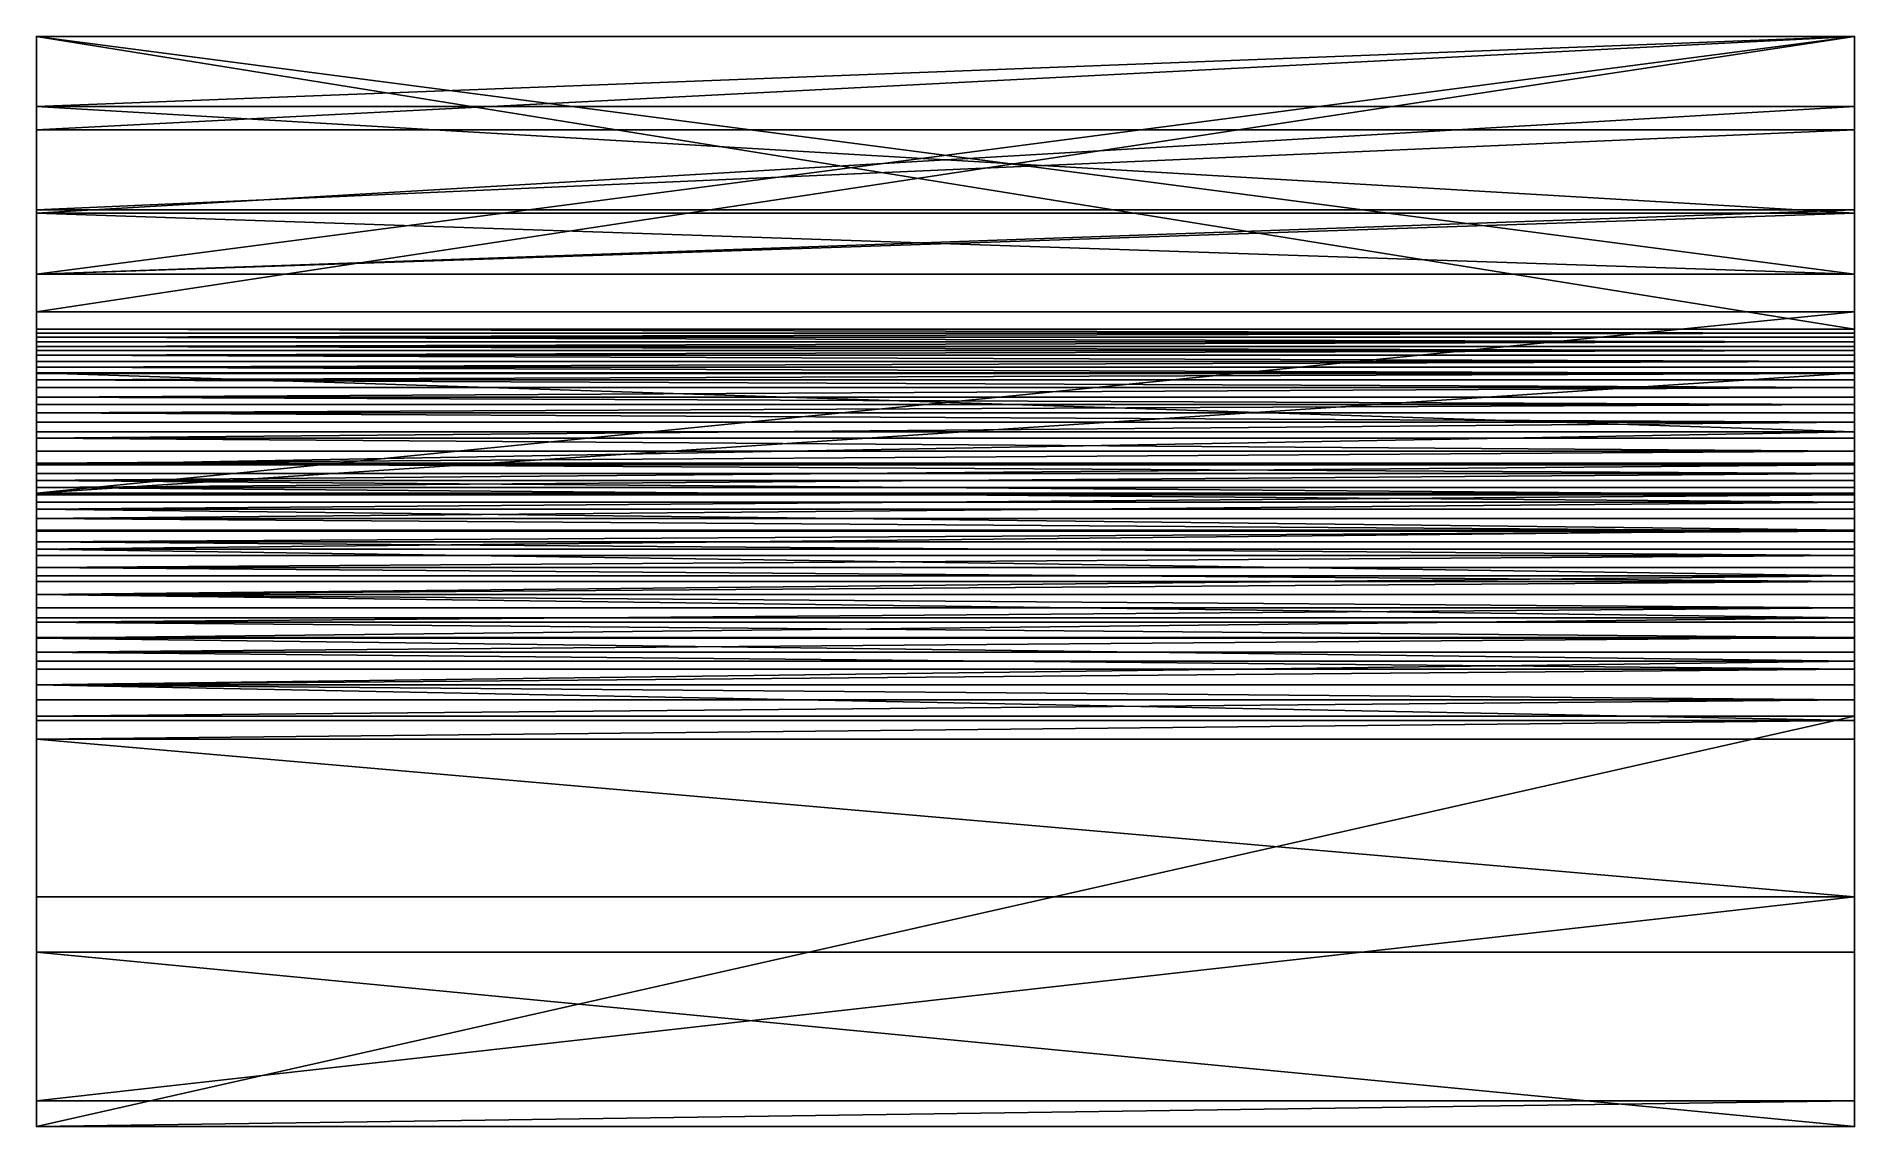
# Model space of a CAD drawing. Extents: x 0 to 50, y -0.7 to 29.3.
import ezdxf

# ---------------------------------------------------------------- set-up
doc = ezdxf.new("R2010")
doc.units = 0
doc.layers.add('ESTRUTURA', color=7, linetype='CONTINUOUS')

msp = doc.modelspace()

# ---------------------------------------------------------------- linework, layer by layer
at = {"layer": 'ESTRUTURA'}
for points in [[(50, 29.291, 11.173), (50, 21.715, 11.173), (0, 21.715, 11.173), (50, 29.291, 11.173)], [(50, 29.291, 11.173), (0, 21.715, 11.173), (0, 29.291, 11.173), (50, 29.291, 11.173)], [(50, 29.291, 11.173), (50, 29.291, 14.415), (0, 29.291, 14.415), (50, 29.291, 11.173)], [(50, 29.291, 11.173), (0, 29.291, 14.415), (0, 29.291, 11.173), (50, 29.291, 11.173)], [(0, 27.36, 14.415), (50, 27.36, 14.415), (50, 29.291, 14.415), (0, 27.36, 14.415)], [(0, 27.36, 14.415), (50, 29.291, 14.415), (0, 29.291, 14.415), (0, 27.36, 14.415)], [(0, 27.36, 17.972), (50, 27.36, 17.972), (50, 29.291, 17.972), (0, 27.36, 17.972)], [(0, 27.36, 17.972), (50, 29.291, 17.972), (0, 29.291, 17.972), (0, 27.36, 17.972)], [(0, 29.291, 17.972), (50, 29.291, 17.972), (50, 29.291, 21.076), (0, 29.291, 17.972)], [(0, 29.291, 17.972), (50, 29.291, 21.076), (0, 29.291, 21.076), (0, 29.291, 17.972)], [(0, 29.291, 21.076), (0, 22.745, 21.076), (50, 22.745, 21.076), (0, 29.291, 21.076)], [(0, 29.291, 21.076), (50, 22.745, 21.076), (50, 29.291, 21.076), (0, 29.291, 21.076)], [(0, 22.745, 27.692), (50, 22.745, 27.692), (50, 29.291, 27.692), (0, 22.745, 27.692)], [(0, 22.745, 27.692), (50, 29.291, 27.692), (0, 29.291, 27.692), (0, 22.745, 27.692)], [(0, 29.291, 27.692), (50, 29.291, 27.692), (50, 29.291, 31.113), (0, 29.291, 27.692)], [(0, 29.291, 27.692), (50, 29.291, 31.113), (0, 29.291, 31.113), (0, 29.291, 27.692)], [(0, 27.36, 31.113), (50, 27.36, 31.113), (50, 29.291, 31.113), (0, 27.36, 31.113)], [(0, 27.36, 31.113), (50, 29.291, 31.113), (0, 29.291, 31.113), (0, 27.36, 31.113)], [(0, 27.36, 34.622), (50, 27.36, 34.622), (50, 29.291, 34.622), (0, 27.36, 34.622)], [(0, 27.36, 34.622), (50, 29.291, 34.622), (0, 29.291, 34.622), (0, 27.36, 34.622)], [(0, 29.291, 34.622), (50, 29.291, 34.622), (50, 29.291, 37.555), (0, 29.291, 34.622)], [(0, 29.291, 34.622), (50, 29.291, 37.555), (0, 29.291, 37.555), (0, 29.291, 34.622)], [(0, 29.291, 37.555), (0, 22.745, 37.555), (50, 22.745, 37.555), (0, 29.291, 37.555)], [(0, 29.291, 37.555), (50, 22.745, 37.555), (50, 29.291, 37.555), (0, 29.291, 37.555)], [(0, 26.722, 43.347), (50, 26.722, 43.347), (50, 29.291, 43.347), (0, 26.722, 43.347)], [(0, 26.722, 43.347), (50, 29.291, 43.347), (0, 29.291, 43.347), (0, 26.722, 43.347)], [(0, 29.291, 43.347), (50, 29.291, 43.347), (50, 29.291, 44.465), (0, 29.291, 43.347)], [(0, 29.291, 43.347), (50, 29.291, 44.465), (0, 29.291, 44.465), (0, 29.291, 43.347)], [(0, 29.291, 44.465), (0, 21.234, 44.465), (50, 21.234, 44.465), (0, 29.291, 44.465)], [(0, 29.291, 44.465), (50, 21.234, 44.465), (50, 29.291, 44.465), (0, 29.291, 44.465)], [(0, 27.36, 12.59), (50, 27.36, 12.59), (50, 27.36, 14.415), (0, 27.36, 12.59)], [(0, 27.36, 12.59), (50, 27.36, 14.415), (0, 27.36, 14.415), (0, 27.36, 12.59)], [(0, 24.423, 12.59), (50, 24.423, 12.59), (50, 27.36, 12.59), (0, 24.423, 12.59)], [(0, 24.423, 12.59), (50, 27.36, 12.59), (0, 27.36, 12.59), (0, 24.423, 12.59)], [(0, 24.423, 19.387), (50, 24.423, 19.387), (50, 27.36, 19.387), (0, 24.423, 19.387)], [(0, 24.423, 19.387), (50, 27.36, 19.387), (0, 27.36, 19.387), (0, 24.423, 19.387)], [(0, 27.36, 19.387), (50, 27.36, 19.387), (50, 27.36, 17.972), (0, 27.36, 19.387)], [(0, 27.36, 19.387), (50, 27.36, 17.972), (0, 27.36, 17.972), (0, 27.36, 19.387)], [(0, 27.36, 31.113), (0, 27.36, 29.26), (50, 27.36, 29.26), (0, 27.36, 31.113)], [(0, 27.36, 31.113), (50, 27.36, 29.26), (50, 27.36, 31.113), (0, 27.36, 31.113)], [(0, 27.36, 29.26), (0, 24.423, 29.26), (50, 24.423, 29.26), (0, 27.36, 29.26)], [(0, 27.36, 29.26), (50, 24.423, 29.26), (50, 27.36, 29.26), (0, 27.36, 29.26)], [(0, 24.423, 36.036), (50, 24.423, 36.036), (50, 27.36, 36.036), (0, 24.423, 36.036)], [(0, 24.423, 36.036), (50, 27.36, 36.036), (0, 27.36, 36.036), (0, 24.423, 36.036)], [(0, 27.36, 36.036), (50, 27.36, 36.036), (50, 27.36, 34.622), (0, 27.36, 36.036)], [(0, 27.36, 36.036), (50, 27.36, 34.622), (0, 27.36, 34.622), (0, 27.36, 36.036)], [(0, 24.514, 39.388), (50, 24.514, 39.388), (50, 26.722, 41.802), (0, 24.514, 39.388)], [(0, 24.514, 39.388), (50, 26.722, 41.802), (0, 26.722, 41.802), (0, 24.514, 39.388)], [(0, 26.722, 41.802), (50, 26.722, 41.802), (50, 26.722, 43.347), (0, 26.722, 41.802)], [(0, 26.722, 41.802), (50, 26.722, 43.347), (0, 26.722, 43.347), (0, 26.722, 41.802)], [(0, 22.745, 39.388), (50, 22.745, 39.388), (50, 24.514, 39.388), (0, 22.745, 39.388)], [(0, 22.745, 39.388), (50, 24.514, 39.388), (0, 24.514, 39.388), (0, 22.745, 39.388)], [(0, 24.423, 12.59), (50, 24.423, 12.59), (50, 24.423, 14.415), (0, 24.423, 12.59)], [(0, 24.423, 12.59), (50, 24.423, 14.415), (0, 24.423, 14.415), (0, 24.423, 12.59)], [(0, 24.423, 14.415), (0, 22.745, 14.415), (50, 22.745, 14.415), (0, 24.423, 14.415)], [(0, 24.423, 14.415), (50, 22.745, 14.415), (50, 24.423, 14.415), (0, 24.423, 14.415)], [(0, 22.745, 17.972), (50, 22.745, 17.972), (50, 24.423, 17.972), (0, 22.745, 17.972)], [(0, 22.745, 17.972), (50, 24.423, 17.972), (0, 24.423, 17.972), (0, 22.745, 17.972)], [(0, 24.423, 17.972), (50, 24.423, 17.972), (50, 24.423, 19.387), (0, 24.423, 17.972)], [(0, 24.423, 17.972), (50, 24.423, 19.387), (0, 24.423, 19.387), (0, 24.423, 17.972)], [(0, 24.423, 29.26), (50, 24.423, 29.26), (50, 24.423, 31.113), (0, 24.423, 29.26)], [(0, 24.423, 29.26), (50, 24.423, 31.113), (0, 24.423, 31.113), (0, 24.423, 29.26)], [(0, 24.423, 31.113), (0, 22.745, 31.113), (50, 22.745, 31.113), (0, 24.423, 31.113)], [(0, 24.423, 31.113), (50, 22.745, 31.113), (50, 24.423, 31.113), (0, 24.423, 31.113)], [(0, 22.745, 34.622), (50, 22.745, 34.622), (50, 24.423, 34.622), (0, 22.745, 34.622)], [(0, 22.745, 34.622), (50, 24.423, 34.622), (0, 24.423, 34.622), (0, 22.745, 34.622)], [(0, 24.423, 34.622), (50, 24.423, 34.622), (50, 24.423, 36.036), (0, 24.423, 34.622)], [(0, 24.423, 34.622), (50, 24.423, 36.036), (0, 24.423, 36.036), (0, 24.423, 34.622)], [(0, 22.745, 14.415), (50, 22.745, 14.415), (50, 22.745, 17.972), (0, 22.745, 14.415)], [(0, 22.745, 14.415), (50, 22.745, 17.972), (0, 22.745, 17.972), (0, 22.745, 14.415)], [(0, 22.745, 21.076), (50, 22.745, 21.076), (50, 22.745, 27.692), (0, 22.745, 21.076)], [(0, 22.745, 21.076), (50, 22.745, 27.692), (0, 22.745, 27.692), (0, 22.745, 21.076)], [(0, 22.745, 31.113), (50, 22.745, 31.113), (50, 22.745, 34.622), (0, 22.745, 31.113)], [(0, 22.745, 31.113), (50, 22.745, 34.622), (0, 22.745, 34.622), (0, 22.745, 31.113)], [(0, 22.745, 37.555), (50, 22.745, 37.555), (50, 22.745, 39.388), (0, 22.745, 37.555)], [(0, 22.745, 37.555), (50, 22.745, 39.388), (0, 22.745, 39.388), (0, 22.745, 37.555)], [(50, 21.715, 11.173), (50, 21.715, 0), (0, 21.715, 0), (50, 21.715, 11.173)], [(50, 21.715, 11.173), (0, 21.715, 0), (0, 21.715, 11.173), (50, 21.715, 11.173)], [(50, 21.715, 0), (50, 16.726, 0), (0, 16.726, 0), (50, 21.715, 0)], [(50, 21.715, 0), (0, 16.726, 0), (0, 21.715, 0), (50, 21.715, 0)], [(50, 21.234, 44.465), (0, 21.234, 44.465), (0, 21.234, 15.001), (50, 21.234, 44.465)], [(50, 21.234, 44.465), (0, 21.234, 15.001), (50, 21.234, 15.001), (50, 21.234, 44.465)], [(50, 21.127, 14.492), (0, 21.127, 14.492), (0, 21.234, 15.001), (50, 21.127, 14.492)], [(50, 21.127, 14.492), (0, 21.234, 15.001), (50, 21.234, 15.001), (50, 21.127, 14.492)], [(0, 21.012, 14.033), (50, 21.012, 14.033), (50, 21.127, 14.492), (0, 21.012, 14.033)], [(0, 21.012, 14.033), (50, 21.127, 14.492), (0, 21.127, 14.492), (0, 21.012, 14.033)], [(50, 20.884, 13.591), (0, 20.884, 13.591), (0, 21.012, 14.033), (50, 20.884, 13.591)], [(50, 20.884, 13.591), (0, 21.012, 14.033), (50, 21.012, 14.033), (50, 20.884, 13.591)], [(0, 20.758, 13.207), (50, 20.758, 13.207), (50, 20.884, 13.591), (0, 20.758, 13.207)], [(0, 20.758, 13.207), (50, 20.884, 13.591), (0, 20.884, 13.591), (0, 20.758, 13.207)], [(50, 20.644, 12.894), (0, 20.644, 12.894), (0, 20.758, 13.207), (50, 20.644, 12.894)], [(50, 20.644, 12.894), (0, 20.758, 13.207), (50, 20.758, 13.207), (50, 20.644, 12.894)], [(0, 20.521, 12.577), (50, 20.521, 12.577), (50, 20.644, 12.894), (0, 20.521, 12.577)], [(0, 20.521, 12.577), (50, 20.644, 12.894), (0, 20.644, 12.894), (0, 20.521, 12.577)], [(50, 20.349, 12.177), (0, 20.349, 12.177), (0, 20.521, 12.577), (50, 20.349, 12.177)], [(50, 20.349, 12.177), (0, 20.521, 12.577), (50, 20.521, 12.577), (50, 20.349, 12.177)], [(0, 20.188, 11.831), (50, 20.188, 11.831), (50, 20.349, 12.177), (0, 20.188, 11.831)], [(0, 20.188, 11.831), (50, 20.349, 12.177), (0, 20.349, 12.177), (0, 20.188, 11.831)], [(50, 20.011, 11.482), (0, 20.011, 11.482), (0, 20.188, 11.831), (50, 20.011, 11.482)], [(50, 20.011, 11.482), (0, 20.188, 11.831), (50, 20.188, 11.831), (50, 20.011, 11.482)], [(0, 16.726, 1.469), (0, 20.035, 1.469), (50, 20.035, 1.469), (0, 16.726, 1.469)], [(0, 16.726, 1.469), (50, 20.035, 1.469), (50, 16.726, 1.469), (0, 16.726, 1.469)], [(0, 20.035, 1.469), (0, 20.035, 2.518), (50, 20.035, 2.518), (0, 20.035, 1.469)], [(0, 20.035, 1.469), (50, 20.035, 2.518), (50, 20.035, 1.469), (0, 20.035, 1.469)], [(0, 20.035, 2.518), (0, 18.407, 2.518), (50, 18.407, 2.518), (0, 20.035, 2.518)], [(0, 20.035, 2.518), (50, 18.407, 2.518), (50, 20.035, 2.518), (0, 20.035, 2.518)], [(0, 19.838, 11.164), (50, 19.838, 11.164), (50, 20.011, 11.482), (0, 19.838, 11.164)], [(0, 19.838, 11.164), (50, 20.011, 11.482), (0, 20.011, 11.482), (0, 19.838, 11.164)], [(50, 19.626, 10.801), (0, 19.626, 10.801), (0, 19.838, 11.164), (50, 19.626, 10.801)], [(50, 19.626, 10.801), (0, 19.838, 11.164), (50, 19.838, 11.164), (50, 19.626, 10.801)], [(0, 19.361, 10.383), (50, 19.361, 10.383), (50, 19.626, 10.801), (0, 19.361, 10.383)], [(0, 19.361, 10.383), (50, 19.626, 10.801), (0, 19.626, 10.801), (0, 19.361, 10.383)], [(50, 19.162, 10.091), (0, 19.162, 10.091), (0, 19.361, 10.383), (50, 19.162, 10.091)], [(50, 19.162, 10.091), (0, 19.361, 10.383), (50, 19.361, 10.383), (50, 19.162, 10.091)], [(0, 18.929, 9.771), (50, 18.929, 9.771), (50, 19.162, 10.091), (0, 18.929, 9.771)], [(0, 18.929, 9.771), (50, 19.162, 10.091), (0, 19.162, 10.091), (0, 18.929, 9.771)], [(50, 18.673, 9.442), (0, 18.673, 9.442), (0, 18.929, 9.771), (50, 18.673, 9.442)], [(50, 18.673, 9.442), (0, 18.929, 9.771), (50, 18.929, 9.771), (50, 18.673, 9.442)], [(0, 18.239, 8.932), (50, 18.239, 8.932), (50, 18.673, 9.442), (0, 18.239, 8.932)], [(0, 18.239, 8.932), (50, 18.673, 9.442), (0, 18.673, 9.442), (0, 18.239, 8.932)], [(50, 18.407, 2.518), (50, 18.407, 3.672), (0, 18.407, 3.672), (50, 18.407, 2.518)], [(50, 18.407, 2.518), (0, 18.407, 3.672), (0, 18.407, 2.518), (50, 18.407, 2.518)], [(50, 18.407, 3.672), (50, 17.505, 5.959), (0, 17.505, 5.959), (50, 18.407, 3.672)], [(50, 18.407, 3.672), (0, 17.505, 5.959), (0, 18.407, 3.672), (50, 18.407, 3.672)], [(50, 17.873, 8.54), (0, 17.873, 8.54), (0, 18.239, 8.932), (50, 17.873, 8.54)], [(50, 17.873, 8.54), (0, 18.239, 8.932), (50, 18.239, 8.932), (50, 17.873, 8.54)], [(0, 17.544, 8.216), (50, 17.544, 8.216), (50, 17.873, 8.54), (0, 17.544, 8.216)], [(0, 17.544, 8.216), (50, 17.873, 8.54), (0, 17.873, 8.54), (0, 17.544, 8.216)], [(50, 17.265, 7.959), (0, 17.265, 7.959), (0, 17.544, 8.216), (50, 17.265, 7.959)], [(50, 17.265, 7.959), (0, 17.544, 8.216), (50, 17.544, 8.216), (50, 17.265, 7.959)], [(0, 17.066, 5.647), (50, 17.066, 5.647), (50, 17.505, 5.959), (0, 17.066, 5.647)], [(0, 17.066, 5.647), (50, 17.505, 5.959), (0, 17.505, 5.959), (0, 17.066, 5.647)], [(0, 16.875, 7.624), (50, 16.875, 7.624), (50, 17.265, 7.959), (0, 16.875, 7.624)], [(0, 16.875, 7.624), (50, 17.265, 7.959), (0, 17.265, 7.959), (0, 16.875, 7.624)], [(50, 16.677, 5.393), (0, 16.677, 5.393), (0, 17.066, 5.647), (50, 16.677, 5.393)], [(50, 16.677, 5.393), (0, 17.066, 5.647), (50, 17.066, 5.647), (50, 16.677, 5.393)], [(50, 16.472, 7.305), (0, 16.472, 7.305), (0, 16.875, 7.624), (50, 16.472, 7.305)], [(50, 16.472, 7.305), (0, 16.875, 7.624), (50, 16.875, 7.624), (50, 16.472, 7.305)], [(0, 16.726, 0), (0, 16.726, 1.469), (50, 16.726, 1.469), (0, 16.726, 0)], [(0, 16.726, 0), (50, 16.726, 1.469), (50, 16.726, 0), (0, 16.726, 0)], [(0, 16.284, 5.156), (50, 16.284, 5.156), (50, 16.677, 5.393), (0, 16.284, 5.156)], [(0, 16.284, 5.156), (50, 16.677, 5.393), (0, 16.677, 5.393), (0, 16.284, 5.156)], [(0, 16.021, 6.979), (50, 16.021, 6.979), (50, 16.472, 7.305), (0, 16.021, 6.979)], [(0, 16.021, 6.979), (50, 16.472, 7.305), (0, 16.472, 7.305), (0, 16.021, 6.979)], [(50, 15.706, 4.84), (0, 15.706, 4.84), (0, 16.284, 5.156), (50, 15.706, 4.84)], [(50, 15.706, 4.84), (0, 16.284, 5.156), (50, 16.284, 5.156), (50, 15.706, 4.84)], [(50, 15.679, 6.752), (0, 15.679, 6.752), (0, 16.021, 6.979), (50, 15.679, 6.752)], [(50, 15.679, 6.752), (0, 16.021, 6.979), (50, 16.021, 6.979), (50, 15.679, 6.752)], [(0, 15.185, 4.588), (50, 15.185, 4.588), (50, 15.706, 4.84), (0, 15.185, 4.588)], [(0, 15.185, 4.588), (50, 15.706, 4.84), (0, 15.706, 4.84), (0, 15.185, 4.588)], [(0, 15.386, 6.569), (50, 15.386, 6.569), (50, 15.679, 6.752), (0, 15.386, 6.569)], [(0, 15.386, 6.569), (50, 15.679, 6.752), (0, 15.679, 6.752), (0, 15.386, 6.569)], [(50, 15.004, 6.347), (0, 15.004, 6.347), (0, 15.386, 6.569), (50, 15.004, 6.347)], [(50, 15.004, 6.347), (0, 15.386, 6.569), (50, 15.386, 6.569), (50, 15.004, 6.347)], [(50, 14.449, 4.278), (0, 14.449, 4.278), (0, 15.185, 4.588), (50, 14.449, 4.278)], [(50, 14.449, 4.278), (0, 15.185, 4.588), (50, 15.185, 4.588), (50, 14.449, 4.278)], [(0, 14.676, 6.171), (50, 14.676, 6.171), (50, 15.004, 6.347), (0, 14.676, 6.171)], [(0, 14.676, 6.171), (50, 15.004, 6.347), (0, 15.004, 6.347), (0, 14.676, 6.171)], [(50, 14.295, 5.981), (0, 14.295, 5.981), (0, 14.676, 6.171), (50, 14.295, 5.981)], [(50, 14.295, 5.981), (0, 14.676, 6.171), (50, 14.676, 6.171), (50, 14.295, 5.981)], [(0, 13.929, 4.09), (50, 13.929, 4.09), (50, 14.449, 4.278), (0, 13.929, 4.09)], [(0, 13.929, 4.09), (50, 14.449, 4.278), (0, 14.449, 4.278), (0, 13.929, 4.09)], [(0, 13.936, 5.816), (50, 13.936, 5.816), (50, 14.295, 5.981), (0, 13.936, 5.816)], [(0, 13.936, 5.816), (50, 14.295, 5.981), (0, 14.295, 5.981), (0, 13.936, 5.816)], [(50, 13.57, 5.663), (0, 13.57, 5.663), (0, 13.936, 5.816), (50, 13.57, 5.663)], [(50, 13.57, 5.663), (0, 13.936, 5.816), (50, 13.936, 5.816), (50, 13.57, 5.663)], [(50, 13.296, 3.894), (0, 13.296, 3.894), (0, 13.929, 4.09), (50, 13.296, 3.894)], [(50, 13.296, 3.894), (0, 13.929, 4.09), (50, 13.929, 4.09), (50, 13.296, 3.894)], [(0, 13.17, 5.51), (50, 13.17, 5.51), (50, 13.57, 5.663), (0, 13.17, 5.51)], [(0, 13.17, 5.51), (50, 13.57, 5.663), (0, 13.57, 5.663), (0, 13.17, 5.51)], [(0, 12.734, 3.749), (50, 12.734, 3.749), (50, 13.296, 3.894), (0, 12.734, 3.749)], [(0, 12.734, 3.749), (50, 13.296, 3.894), (0, 13.296, 3.894), (0, 12.734, 3.749)], [(50, 12.752, 5.367), (0, 12.752, 5.367), (0, 13.17, 5.51), (50, 12.752, 5.367)], [(50, 12.752, 5.367), (0, 13.17, 5.51), (50, 13.17, 5.51), (50, 12.752, 5.367)], [(0, 12.345, 5.243), (50, 12.345, 5.243), (50, 12.752, 5.367), (0, 12.345, 5.243)], [(0, 12.345, 5.243), (50, 12.752, 5.367), (0, 12.752, 5.367), (0, 12.345, 5.243)], [(50, 12.102, 3.618), (0, 12.102, 3.618), (0, 12.734, 3.749), (50, 12.102, 3.618)], [(50, 12.102, 3.618), (0, 12.734, 3.749), (50, 12.734, 3.749), (50, 12.102, 3.618)], [(50, 11.879, 5.119), (0, 11.879, 5.119), (0, 12.345, 5.243), (50, 11.879, 5.119)], [(50, 11.879, 5.119), (0, 12.345, 5.243), (50, 12.345, 5.243), (50, 11.879, 5.119)], [(0, 11.451, 3.517), (50, 11.451, 3.517), (50, 12.102, 3.618), (0, 11.451, 3.517)], [(0, 11.451, 3.517), (50, 12.102, 3.618), (0, 12.102, 3.618), (0, 11.451, 3.517)], [(0, 11.444, 5.021), (50, 11.444, 5.021), (50, 11.879, 5.119), (0, 11.444, 5.021)], [(0, 11.444, 5.021), (50, 11.879, 5.119), (0, 11.879, 5.119), (0, 11.444, 5.021)], [(50, 10.47, 3.427), (0, 10.47, 3.427), (0, 11.451, 3.517), (50, 10.47, 3.427)], [(50, 10.47, 3.427), (0, 11.451, 3.517), (50, 11.451, 3.517), (50, 10.47, 3.427)], [(50, 11.032, 4.942), (0, 11.032, 4.942), (0, 11.444, 5.021), (50, 11.032, 4.942)], [(50, 11.032, 4.942), (0, 11.444, 5.021), (50, 11.444, 5.021), (50, 11.032, 4.942)], [(0, 10.583, 4.873), (50, 10.583, 4.873), (50, 11.032, 4.942), (0, 10.583, 4.873)], [(0, 10.583, 4.873), (50, 11.032, 4.942), (0, 11.032, 4.942), (0, 10.583, 4.873)], [(0, -0.709, 4.873), (50, -0.709, 4.873), (50, 10.583, 4.873), (0, -0.709, 4.873)], [(0, -0.709, 4.873), (50, 10.583, 4.873), (0, 10.583, 4.873), (0, -0.709, 4.873)], [(0, 9.952, 3.41), (50, 9.952, 3.41), (50, 10.47, 3.427), (0, 9.952, 3.41)], [(0, 9.952, 3.41), (50, 10.47, 3.427), (0, 10.47, 3.427), (0, 9.952, 3.41)], [(0, 9.952, 3.41), (50, 9.952, 3.41), (50, 5.613, 3.41), (0, 9.952, 3.41)], [(0, 9.952, 3.41), (50, 5.613, 3.41), (0, 5.613, 3.41), (0, 9.952, 3.41)], [(0, 5.613, 3.41), (50, 5.613, 3.41), (50, 5.613), (0, 5.613, 3.41)], [(0, 5.613, 3.41), (50, 5.613), (0, 5.613), (0, 5.613, 3.41)], [(50, 5.613), (0, 5.613), (0, 0), (50, 5.613)], [(50, 5.613), (0, 0), (50, 0), (50, 5.613)], [(50, -0.709, 1.436), (0, -0.709, 1.436), (0, 4.094, 1.436), (50, -0.709, 1.436)], [(50, -0.709, 1.436), (0, 4.094, 1.436), (50, 4.094, 1.436), (50, -0.709, 1.436)], [(0, 4.094, 1.436), (50, 4.094, 1.436), (50, 4.094, 3.372), (0, 4.094, 1.436)], [(0, 4.094, 1.436), (50, 4.094, 3.372), (0, 4.094, 3.372), (0, 4.094, 1.436)], [(0, 4.094, 3.372), (50, 4.094, 3.372), (50, -0.709, 3.372), (0, 4.094, 3.372)], [(0, 4.094, 3.372), (50, -0.709, 3.372), (0, -0.709, 3.372), (0, 4.094, 3.372)], [(0, 0), (50, 0), (50, 0, -1.078), (0, 0)], [(0, 0), (50, 0, -1.078), (0, 0, -1.078), (0, 0)], [(50, 0, -1.078), (0, 0, -1.078), (0, -0.709, -1.078), (50, 0, -1.078)], [(50, 0, -1.078), (0, -0.709, -1.078), (50, -0.709, -1.078), (50, 0, -1.078)], [(0, -0.709, -1.078), (50, -0.709, -1.078), (50, -0.709, 1.436), (0, -0.709, -1.078)], [(0, -0.709, -1.078), (50, -0.709, 1.436), (0, -0.709, 1.436), (0, -0.709, -1.078)], [(0, -0.709, 3.372), (50, -0.709, 3.372), (50, -0.709, 4.873), (0, -0.709, 3.372)], [(0, -0.709, 3.372), (50, -0.709, 4.873), (0, -0.709, 4.873), (0, -0.709, 3.372)]]:
    msp.add_3dface(points, dxfattribs=at)

doc.saveas('drawing.dxf')
